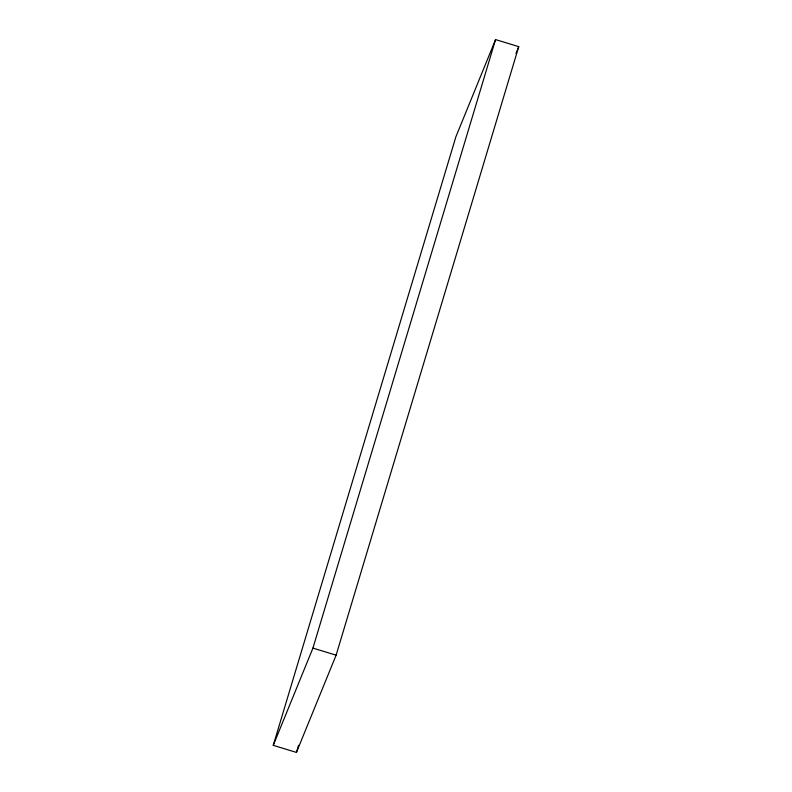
<?xml version="1.0" encoding="UTF-8"?>
<svg xmlns="http://www.w3.org/2000/svg" width="792" height="792" viewBox="0 0 792 792"><rect width="100%" height="100%" fill="white"/><g stroke="black" fill="none" stroke-linecap="round" stroke-linejoin="round"><path stroke-width="1.19" d="M273.25 745.361L455.875 136.838L495.554 39.6L518.75 46.639L336.125 655.162L296.446 752.4L273.25 745.361L312.929 648.113L495.554 39.6M296.446 752.4L298.574 745.292M515.948 53.509L518.75 46.639M312.929 648.113L336.125 655.162"/></g></svg>
